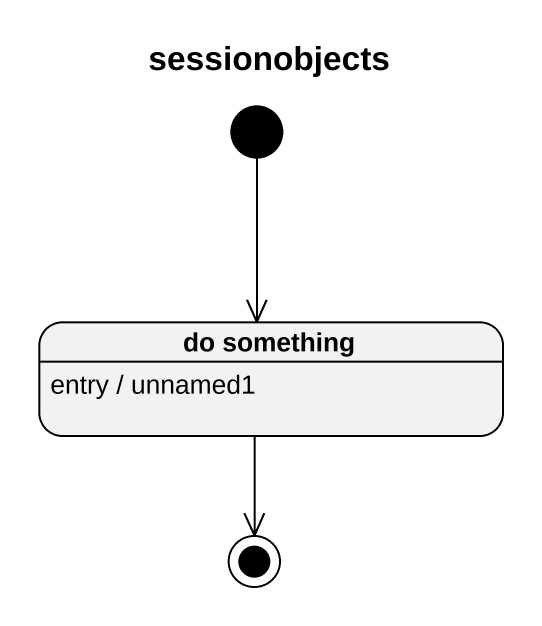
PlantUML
@startuml
title sessionobjects
hide empty description
state "do something" as do_something
do_something : entry / unnamed1
[*] --> do_something
do_something --> [*]
@enduml
